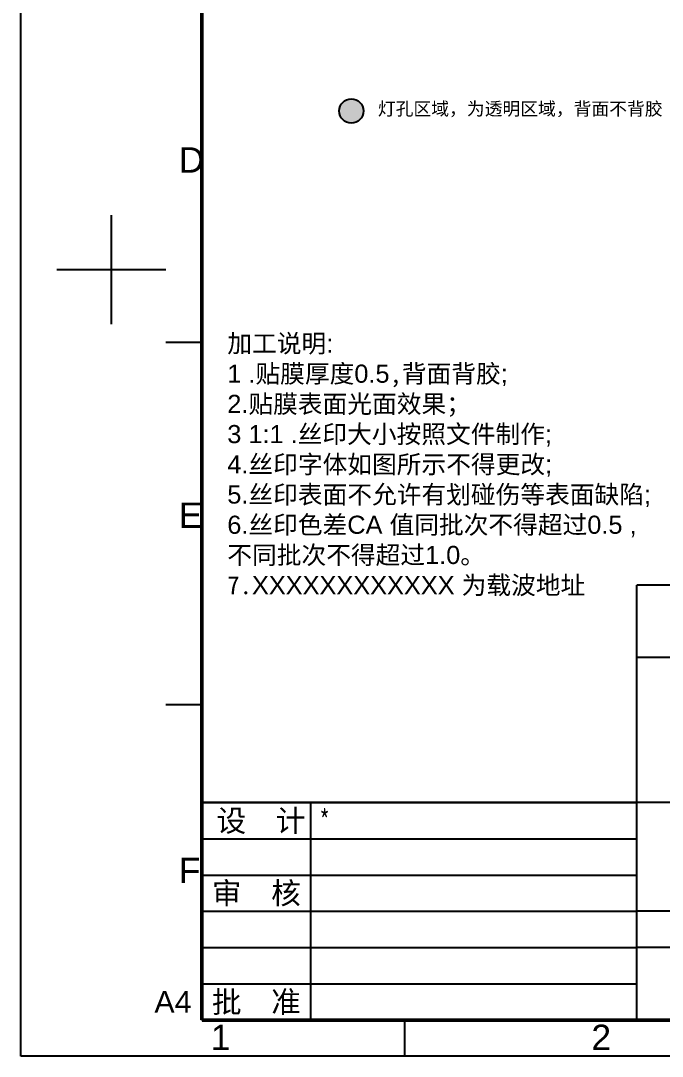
# Model space of a CAD drawing. Header units: millimetres. Extents: x 2011 to 2221, y 1238 to 1535.
# Drawn here: x 2011.4 to 2099.9, y 1237.9 to 1380.8 of the extents above; entities that cross this region are included whole.
import ezdxf

# ---------------------------------------------------------------- set-up
doc = ezdxf.new("R2010")
doc.units = ezdxf.units.MM
doc.styles.get("Standard").update_dxf_attribs({"font": 'arial.ttf'})
doc.styles.add('TEXTSTYLE_3', font='txt', dxfattribs={"width": 0.7})

msp = doc.modelspace()

# ---------------------------------------------------------------- hatches: boundary and pattern name
h = msp.add_hatch(color=3)
h.dxf.hatch_style = 1
h.paths.add_polyline_path([(2058.636, 1368.302, 1), (2055.296, 1368.302, 1)])

# ---------------------------------------------------------------- linework, layer by layer
at = {"color": 0, "linetype": 'Continuous'}
for p, q in [((2011.362, 1237.919), (2011.362, 1534.919)), ((2023.862, 1338.919), (2023.862, 1353.919)), ((2016.362, 1346.419), (2031.362, 1346.419)), ((2031.362, 1336.419), (2036.362, 1336.419)), ((2216.362, 1302.919), (2096.362, 1302.919)), ((2096.362, 1242.919), (2096.362, 1302.919)), ((2216.362, 1302.919), (2096.362, 1302.919)), ((2096.362, 1242.919), (2096.362, 1302.919)), ((2216.362, 1292.919), (2096.362, 1292.919)), ((2216.362, 1292.919), (2096.362, 1292.919)), ((2031.362, 1286.419), (2036.362, 1286.419)), ((2036.362, 1242.919), (2036.362, 1272.919)), ((2036.362, 1272.919), (2096.362, 1272.919)), ((2216.362, 1272.919), (2036.362, 1272.919)), ((2051.362, 1242.919), (2051.362, 1272.919)), ((2216.362, 1272.919), (2096.362, 1272.919)), ((2096.362, 1242.919), (2096.362, 1272.919)), ((2036.362, 1267.919), (2096.362, 1267.919)), ((2036.362, 1262.919), (2096.362, 1262.919)), ((2036.362, 1257.919), (2096.362, 1257.919)), ((2216.362, 1257.919), (2096.362, 1257.919)), ((2216.362, 1257.919), (2096.362, 1257.919)), ((2036.362, 1252.919), (2096.362, 1252.919)), ((2216.362, 1252.919), (2096.362, 1252.919)), ((2036.362, 1247.919), (2096.362, 1247.919)), ((2036.362, 1242.919), (2096.362, 1242.919)), ((2064.362, 1237.919), (2064.362, 1242.919)), ((2216.362, 1242.919), (2096.362, 1242.919)), ((2221.362, 1237.919), (2011.362, 1237.919))]:
    msp.add_line(p, q, dxfattribs=at)
at = {"color": 0, "linetype": 'Continuous', "const_width": 0.5}
for points in [[(2036.362, 1242.919), (2036.362, 1529.919)], [(2216.362, 1242.919), (2036.362, 1242.919)]]:
    msp.add_lwpolyline(points, dxfattribs=at)
msp.add_circle((2056.966, 1368.302), 1.67)

# ---------------------------------------------------------------- texts
at = {"color": 0, "insert": (2060.622, 1369.509), "char_height": 1.8, "attachment_point": 1}
msp.add_mtext_dynamic_manual_height_columns('{\\fSimHei|b0|i0|c134|p49;灯孔区域，为透明区域，背面不背胶}', width=44.29661, gutter_width=12.5, heights=[0], dxfattribs=at)
at = {"color": 0, "linetype": 'Continuous', "line_spacing_factor": 0.9}
for s, insert, char_height, width, attachment_point in [('D', (2033.153, 1363.299), 3.5, 2.8, 1), ('E', (2033.153, 1314.299), 3.5, 2.8, 1), ('{\\fSimSun|b0|i0|c134|p2;设  计}', (2044.501, 1271.919), 3, 15.83918, 2), ('F', (2033.153, 1265.299), 3.5, 2.8, 1), ('{\\fSimSun|b0|i0|c134|p2;审  核}', (2043.862, 1261.919), 3, 19.4278, 2), ('{\\fSimSun|b0|i0|c134|p2;批  准}', (2043.862, 1246.919), 3, 20.35978, 2), ('A4', (2032.362, 1246.919), 3, 4.8, 2), ('1', (2037.577, 1242.283), 3.5, 2.8, 1), ('2', (2090.077, 1242.283), 3.5, 2.8, 1)]:
    msp.add_mtext(s, dxfattribs=dict(at, insert=insert, char_height=char_height, width=width, attachment_point=attachment_point))
at = {"insert": (2039.858, 1337.489), "char_height": 2.5, "attachment_point": 1}
msp.add_mtext_dynamic_manual_height_columns('{\\fSimSun|b0|i0|c134|p2;加工说明}:\\P1 .{\\fSimSun|b0|i0|c134|p2;贴膜厚度}0.5{\\fSimSun|b0|i0|c134|p2;,背面背胶}; {\\fSimSun|b0|i0|c134|p2;\\P}2.{\\fSimSun|b0|i0|c134|p2;贴膜表面光面效果；\\P}3 1:1 .{\\fSimSun|b0|i0|c134|p2;丝印大小按照文件制作};\\P4.{\\fSimSun|b0|i0|c134|p2;丝印字体如图所示不得更改};\\P5.{\\fSimSun|b0|i0|c134|p2;丝印表面不允许有划碰伤等表面缺陷};\\P6.{\\fSimSun|b0|i0|c134|p2;丝印色差}CA {\\fSimSun|b0|i0|c134|p2;值同批次不得超过}0.5 ,\\P{\\fSimSun|b0|i0|c134|p2;不同批次不得超过}1.0{\\fSimSun|b0|i0|c134|p2;。\\P7.}XXXXXXXXXXXX {\\fSimSun|b0|i0|c134|p2;为载波地址}', width=67.22747, gutter_width=12.5, heights=[0], dxfattribs=at)
at = {"color": 0, "linetype": 'Continuous', "insert": (2052.562, 1271.919), "char_height": 3, "width": 2.1, "attachment_point": 1, "line_spacing_factor": 0.9, "style": 'TEXTSTYLE_3'}
msp.add_mtext('*', dxfattribs=at)

doc.saveas('drawing.dxf')
